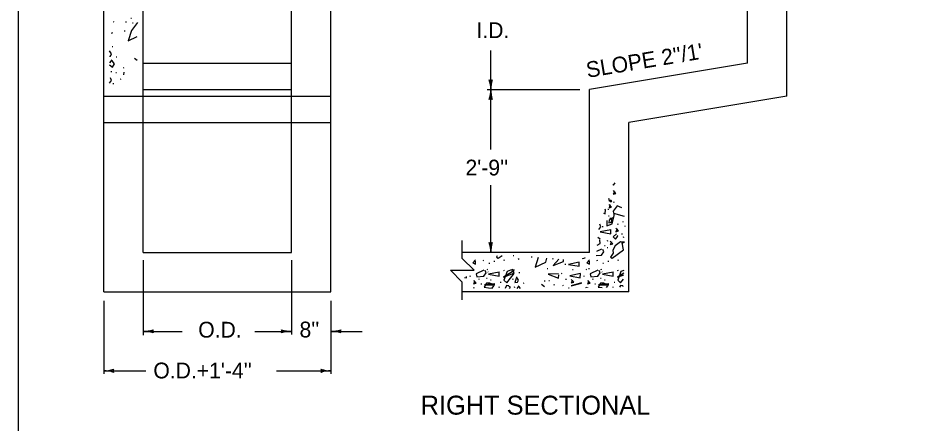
# Model space of a CAD drawing. Extents: x 997.6 to 1036.7, y 998.9 to 1022.9.
# Drawn here: x 1007 to 1018.56, y 1009.52 to 1014.66 of the extents above; entities that cross this region are included whole.
import ezdxf

# ---------------------------------------------------------------- set-up
doc = ezdxf.new("R2010")
doc.units = 0
for name, color, linetype in [('Level 1', 7, 'Continuous'), ('Level 10', 7, 'Continuous'), ('Level 11', 7, 'Continuous')]:
    doc.layers.add(name, color=color, linetype=linetype)

msp = doc.modelspace()

# ---------------------------------------------------------------- linework, layer by layer
at = {"layer": 'Level 1'}
for p, q in [((1008.082, 1011.189), (1008.082, 1020.064)), ((1008.582, 1011.689), (1008.582, 1020.064)), ((1010.457, 1011.689), (1010.457, 1020.064)), ((1010.957, 1011.189), (1010.957, 1020.064)), ((1016.23, 1014.085), (1016.23, 1017.689)), ((1016.73, 1013.668), (1016.73, 1015.814)), ((1012.98, 1013.752), (1012.98, 1014.248)), ((1008.582, 1014.085), (1010.457, 1014.085)), ((1016.23, 1014.085), (1014.23, 1013.752)), ((1008.582, 1013.752), (1010.457, 1013.752)), ((1012.937, 1013.752), (1014.11, 1013.752)), ((1012.98, 1012.992), (1012.98, 1013.752)), ((1014.23, 1011.689), (1014.23, 1013.752)), ((1008.082, 1013.668), (1010.957, 1013.668)), ((1016.73, 1013.668), (1014.73, 1013.335)), ((1008.082, 1013.335), (1010.957, 1013.335)), ((1014.73, 1011.189), (1014.73, 1013.335)), ((1012.98, 1011.689), (1012.98, 1012.542)), ((1008.582, 1011.689), (1010.457, 1011.689)), ((1014.23, 1011.689), (1012.62, 1011.689)), ((1008.582, 1011.59), (1008.582, 1010.639)), ((1010.457, 1011.59), (1010.457, 1010.648)), ((1008.082, 1011.189), (1010.957, 1011.189)), ((1014.73, 1011.189), (1012.62, 1011.189)), ((1008.082, 1011.076), (1008.082, 1010.151)), ((1010.957, 1011.076), (1010.957, 1010.151)), ((1008.582, 1010.689), (1009.076, 1010.689)), ((1009.993, 1010.689), (1010.457, 1010.689)), ((1010.957, 1010.689), (1011.355, 1010.689)), ((1008.082, 1010.189), (1008.614, 1010.189)), ((1010.267, 1010.189), (1010.957, 1010.189))]:
    msp.add_line(p, q, dxfattribs=at)
for points in [[(1008.435, 1014.654), (1008.424, 1014.653)], [(1008.213, 1014.605), (1008.206, 1014.611)], [(1008.37, 1014.607), (1008.359, 1014.605)], [(1008.51, 1014.6), (1008.432, 1014.5)], [(1008.455, 1014.593), (1008.444, 1014.592)], [(1008.191, 1014.471), (1008.174, 1014.464)], [(1008.353, 1014.494), (1008.342, 1014.493)], [(1008.432, 1014.5), (1008.393, 1014.368)], [(1008.393, 1014.368), (1008.507, 1014.424)], [(1008.198, 1014.295), (1008.187, 1014.294)], [(1008.153, 1014.175), (1008.169, 1014.176)], [(1008.181, 1014.204), (1008.155, 1014.245)], [(1008.169, 1014.176), (1008.181, 1014.204)], [(1008.185, 1014.13), (1008.154, 1014.092)], [(1008.154, 1014.067), (1008.192, 1014.036)], [(1008.19, 1014.118), (1008.174, 1014.118)], [(1008.22, 1014.077), (1008.19, 1014.118)], [(1008.192, 1014.036), (1008.22, 1014.077)], [(1008.249, 1014.163), (1008.238, 1014.161)], [(1008.504, 1014.12), (1008.473, 1014.145)], [(1008.184, 1013.979), (1008.173, 1013.978)], [(1008.245, 1013.965), (1008.234, 1013.964)], [(1008.337, 1014.027), (1008.326, 1014.025)], [(1008.337, 1013.939), (1008.342, 1013.971)], [(1008.154, 1013.833), (1008.179, 1013.868)], [(1008.179, 1013.868), (1008.167, 1013.9)], [(1008.208, 1013.826), (1008.197, 1013.824)], [(1008.3, 1013.884), (1008.289, 1013.882)], [(1014.528, 1012.548), (1014.535, 1012.543)], [(1014.535, 1012.543), (1014.555, 1012.569)], [(1014.549, 1012.463), (1014.532, 1012.429), (1014.565, 1012.437), (1014.535, 1012.472)], [(1014.47, 1012.376), (1014.481, 1012.348)], [(1014.481, 1012.348), (1014.506, 1012.33)], [(1014.513, 1012.344), (1014.496, 1012.353)], [(1014.506, 1012.33), (1014.513, 1012.344)], [(1014.543, 1012.324), (1014.532, 1012.323)], [(1014.432, 1012.232), (1014.421, 1012.229)], [(1014.431, 1012.18), (1014.432, 1012.233)], [(1014.475, 1012.232), (1014.463, 1012.231)], [(1014.494, 1012.29), (1014.478, 1012.255), (1014.511, 1012.264), (1014.48, 1012.298)], [(1014.581, 1012.278), (1014.532, 1012.211)], [(1014.532, 1012.211), (1014.535, 1012.185)], [(1014.642, 1012.253), (1014.581, 1012.278)], [(1014.406, 1012.185), (1014.431, 1012.18)], [(1014.449, 1012.093), (1014.449, 1012.024), (1014.518, 1012.05), (1014.544, 1012.158), (1014.542, 1012.176)], [(1014.481, 1012.15), (1014.47, 1012.149)], [(1014.524, 1012.129), (1014.479, 1012.097), (1014.475, 1012.063), (1014.51, 1012.074), (1014.514, 1012.1), (1014.49, 1012.121)], [(1014.535, 1012.185), (1014.671, 1012.147)], [(1014.347, 1011.978), (1014.374, 1012.015)], [(1014.374, 1012.015), (1014.362, 1012.047)], [(1014.5, 1011.977), (1014.366, 1011.949), (1014.499, 1011.925), (1014.5, 1011.978)], [(1014.403, 1012.014), (1014.392, 1012.013)], [(1014.579, 1011.987), (1014.563, 1011.952), (1014.596, 1011.961), (1014.565, 1011.995)], [(1014.594, 1012.045), (1014.583, 1012.044)], [(1014.658, 1012.076), (1014.647, 1012.074)], [(1014.679, 1012.025), (1014.677, 1012.025)], [(1014.677, 1012.025), (1014.678, 1012.019)], [(1014.364, 1011.855), (1014.337, 1011.88)], [(1014.574, 1011.923), (1014.532, 1011.885), (1014.56, 1011.856), (1014.59, 1011.893), (1014.582, 1011.905)], [(1014.648, 1011.922), (1014.637, 1011.921)], [(1014.665, 1011.882), (1014.654, 1011.88)], [(1012.62, 1011.089), (1012.62, 1011.314), (1012.47, 1011.464), (1012.77, 1011.464), (1012.62, 1011.614), (1012.62, 1011.839)], [(1014.327, 1011.783), (1014.329, 1011.78)], [(1014.329, 1011.78), (1014.364, 1011.803)], [(1014.364, 1011.803), (1014.36, 1011.848)], [(1014.43, 1011.773), (1014.419, 1011.771)], [(1014.461, 1011.834), (1014.45, 1011.833)], [(1014.464, 1011.749), (1014.453, 1011.747)], [(1014.508, 1011.824), (1014.491, 1011.789), (1014.524, 1011.797), (1014.494, 1011.832)], [(1014.557, 1011.773), (1014.528, 1011.716)], [(1014.622, 1011.825), (1014.557, 1011.773)], [(1014.674, 1011.821), (1014.622, 1011.825)], [(1014.646, 1011.812), (1014.644, 1011.827)], [(1014.661, 1011.723), (1014.646, 1011.812)], [(1014.654, 1011.809), (1014.673, 1011.82)], [(1013.064, 1011.645), (1013.054, 1011.631)], [(1013.054, 1011.631), (1013.076, 1011.615)], [(1013.076, 1011.615), (1013.126, 1011.652)], [(1013.274, 1011.647), (1013.263, 1011.645)], [(1013.505, 1011.63), (1013.494, 1011.628)], [(1013.58, 1011.624), (1013.544, 1011.504)], [(1014.313, 1011.65), (1014.383, 1011.655)], [(1014.384, 1011.73), (1014.318, 1011.7)], [(1014.383, 1011.655), (1014.412, 1011.695)], [(1014.412, 1011.695), (1014.399, 1011.727)], [(1014.532, 1011.681), (1014.496, 1011.631)], [(1014.496, 1011.631), (1014.518, 1011.615)], [(1014.518, 1011.615), (1014.661, 1011.723)], [(1014.528, 1011.716), (1014.532, 1011.681)], [(1012.789, 1011.597), (1012.756, 1011.558)], [(1012.756, 1011.558), (1012.789, 1011.541)], [(1012.789, 1011.541), (1012.788, 1011.58)], [(1012.89, 1011.586), (1012.879, 1011.584)], [(1012.968, 1011.548), (1012.957, 1011.547)], [(1013.033, 1011.575), (1013.021, 1011.574)], [(1013.155, 1011.589), (1013.144, 1011.588)], [(1013.342, 1011.606), (1013.326, 1011.599)], [(1013.544, 1011.504), (1013.676, 1011.567)], [(1013.676, 1011.567), (1013.692, 1011.616)], [(1013.77, 1011.606), (1013.759, 1011.605)], [(1013.842, 1011.604), (1013.769, 1011.523)], [(1013.769, 1011.523), (1013.901, 1011.576)], [(1013.901, 1011.576), (1013.903, 1011.6)], [(1013.93, 1011.538), (1013.919, 1011.536)], [(1014.102, 1011.565), (1013.967, 1011.537), (1014.101, 1011.513), (1014.102, 1011.566)], [(1014.141, 1011.612), (1014.174, 1011.62)], [(1014.143, 1011.618), (1014.141, 1011.612)], [(1014.174, 1011.62), (1014.173, 1011.621)], [(1014.231, 1011.597), (1014.198, 1011.558), (1014.231, 1011.541), (1014.23, 1011.58)], [(1014.332, 1011.586), (1014.321, 1011.584)], [(1014.41, 1011.548), (1014.399, 1011.547)], [(1014.475, 1011.575), (1014.463, 1011.574)], [(1014.597, 1011.589), (1014.586, 1011.588)], [(1012.894, 1011.463), (1012.796, 1011.417)], [(1012.796, 1011.417), (1012.806, 1011.381)], [(1012.893, 1011.388), (1012.922, 1011.429)], [(1012.922, 1011.429), (1012.91, 1011.46)], [(1012.941, 1011.472), (1012.93, 1011.47)], [(1012.949, 1011.44), (1012.943, 1011.443)], [(1013.089, 1011.441), (1012.954, 1011.413), (1013.087, 1011.39), (1013.089, 1011.442)], [(1013.152, 1011.458), (1013.141, 1011.457)], [(1013.273, 1011.457), (1013.143, 1011.377), (1013.273, 1011.425), (1013.258, 1011.477)], [(1013.281, 1011.465), (1013.23, 1011.464), (1013.187, 1011.447), (1013.148, 1011.339), (1013.183, 1011.303), (1013.277, 1011.42), (1013.261, 1011.467)], [(1013.349, 1011.431), (1013.338, 1011.43)], [(1013.705, 1011.483), (1013.694, 1011.482)], [(1013.837, 1011.418), (1013.707, 1011.413), (1013.839, 1011.363), (1013.844, 1011.406)], [(1013.882, 1011.421), (1013.871, 1011.419)], [(1014.116, 1011.42), (1013.981, 1011.393), (1014.114, 1011.369), (1014.116, 1011.422)], [(1014.025, 1011.468), (1014.014, 1011.467)], [(1014.191, 1011.472), (1014.185, 1011.468)], [(1014.23, 1011.482), (1014.218, 1011.481)], [(1014.336, 1011.463), (1014.238, 1011.417), (1014.248, 1011.381), (1014.335, 1011.388), (1014.364, 1011.429), (1014.352, 1011.46)], [(1014.383, 1011.472), (1014.372, 1011.47)], [(1014.391, 1011.44), (1014.385, 1011.443)], [(1014.531, 1011.441), (1014.396, 1011.413), (1014.529, 1011.39), (1014.531, 1011.442)], [(1014.594, 1011.458), (1014.583, 1011.457)], [(1014.665, 1011.426), (1014.585, 1011.377)], [(1014.585, 1011.377), (1014.664, 1011.406)], [(1014.629, 1011.447), (1014.59, 1011.339)], [(1014.665, 1011.462), (1014.629, 1011.447)], [(1012.65, 1011.373), (1012.672, 1011.369)], [(1012.672, 1011.369), (1012.673, 1011.383)], [(1012.723, 1011.387), (1012.712, 1011.385)], [(1012.78, 1011.325), (1012.763, 1011.291), (1012.797, 1011.299), (1012.766, 1011.334)], [(1012.806, 1011.381), (1012.893, 1011.388)], [(1012.835, 1011.349), (1012.824, 1011.348)], [(1012.866, 1011.288), (1012.855, 1011.287)], [(1013.018, 1011.277), (1012.969, 1011.299), (1012.928, 1011.299), (1012.899, 1011.249), (1012.954, 1011.242), (1013, 1011.237), (1013.019, 1011.264)], [(1013.033, 1011.289), (1012.901, 1011.278), (1013.032, 1011.278)], [(1012.937, 1011.36), (1012.926, 1011.358)], [(1012.988, 1011.339), (1012.977, 1011.338)], [(1013.111, 1011.308), (1013.1, 1011.307)], [(1013.264, 1011.349), (1013.253, 1011.348)], [(1013.302, 1011.357), (1013.287, 1011.31), (1013.32, 1011.311), (1013.333, 1011.339), (1013.306, 1011.381)], [(1013.4, 1011.298), (1013.389, 1011.297)], [(1013.66, 1011.252), (1013.625, 1011.281)], [(1013.668, 1011.325), (1013.657, 1011.324)], [(1013.726, 1011.329), (1013.715, 1011.328)], [(1013.787, 1011.278), (1013.776, 1011.276)], [(1013.94, 1011.346), (1013.929, 1011.345)], [(1014.014, 1011.339), (1013.998, 1011.304), (1014.031, 1011.313), (1014, 1011.347)], [(1014.128, 1011.303), (1013.998, 1011.264), (1014.128, 1011.3)], [(1014.165, 1011.387), (1014.154, 1011.385)], [(1014.222, 1011.325), (1014.205, 1011.291), (1014.239, 1011.299), (1014.208, 1011.334)], [(1014.277, 1011.349), (1014.266, 1011.348)], [(1014.308, 1011.288), (1014.297, 1011.287)], [(1014.37, 1011.299), (1014.341, 1011.249)], [(1014.475, 1011.289), (1014.343, 1011.278), (1014.474, 1011.278)], [(1014.379, 1011.36), (1014.368, 1011.358)], [(1014.411, 1011.299), (1014.37, 1011.299)], [(1014.46, 1011.277), (1014.411, 1011.299)], [(1014.43, 1011.339), (1014.419, 1011.338)], [(1014.553, 1011.308), (1014.542, 1011.307)], [(1014.59, 1011.339), (1014.625, 1011.303)], [(1014.625, 1011.303), (1014.663, 1011.35)], [(1012.77, 1011.234), (1012.767, 1011.243)], [(1013.09, 1011.247), (1013.079, 1011.246)], [(1013.18, 1011.268), (1013.162, 1011.234)], [(1013.211, 1011.267), (1013.18, 1011.268)], [(1013.23, 1011.249), (1013.202, 1011.266)], [(1013.217, 1011.234), (1013.23, 1011.249)], [(1013.284, 1011.247), (1013.273, 1011.246)], [(1013.337, 1011.266), (1013.31, 1011.234)], [(1013.341, 1011.253), (1013.326, 1011.253)], [(1013.356, 1011.234), (1013.341, 1011.253)], [(1013.899, 1011.268), (1013.888, 1011.266)], [(1013.974, 1011.237), (1013.967, 1011.236)], [(1014.193, 1011.245), (1014.181, 1011.24)], [(1014.21, 1011.24), (1014.209, 1011.243)], [(1014.341, 1011.249), (1014.39, 1011.243)], [(1014.447, 1011.244), (1014.461, 1011.264)], [(1014.532, 1011.247), (1014.521, 1011.246)], [(1014.622, 1011.268), (1014.61, 1011.247)], [(1014.653, 1011.267), (1014.622, 1011.268)], [(1014.661, 1011.256), (1014.644, 1011.266)]]:
    msp.add_lwpolyline(points, dxfattribs=at)
for centre, radius, start, end in [((1012.98, 1013.9), 0.0312, 228.7746, 310.8913), ((1012.59, 1013.752), 0.391, 0, 18.6688), ((1013.371, 1013.752), 0.391, 161.3472, 179.9939), ((1012.59, 1013.752), 0.391, 341.3472, 359.9939), ((1012.59, 1013.752), 0.391, 359.9878, 0), ((1013.371, 1013.752), 0.391, 180, 198.6688), ((1013.371, 1013.752), 0.391, 179.9878, 180), ((1012.98, 1013.603), 0.0312, 48.7746, 130.8913), ((1012.98, 1011.838), 0.0312, 228.7746, 310.8913), ((1012.59, 1011.689), 0.391, 0, 18.6688), ((1013.371, 1011.689), 0.391, 161.3472, 179.9939), ((1012.59, 1011.689), 0.391, 359.9878, 0), ((1008.582, 1011.08), 0.391, 270, 288.6688), ((1008.731, 1010.689), 0.0312, 138.7746, 220.8913), ((1010.309, 1010.689), 0.0312, 318.7746, 40.8913), ((1010.457, 1011.08), 0.391, 251.3472, 269.9939), ((1010.957, 1011.08), 0.391, 270, 288.6688), ((1011.106, 1010.689), 0.0312, 138.7746, 220.8913), ((1008.582, 1010.299), 0.391, 71.3472, 89.9939), ((1008.582, 1011.08), 0.391, 269.9878, 270), ((1010.457, 1010.299), 0.391, 90, 108.6688), ((1010.457, 1010.299), 0.391, 89.9878, 90), ((1010.957, 1010.299), 0.391, 71.3472, 89.9939), ((1010.957, 1011.08), 0.391, 269.9878, 270), ((1008.082, 1010.58), 0.391, 270, 288.6688), ((1008.082, 1009.799), 0.391, 71.3472, 89.9939), ((1008.082, 1010.58), 0.391, 269.9878, 270), ((1008.231, 1010.189), 0.0312, 138.7746, 220.8913), ((1010.809, 1010.189), 0.0312, 318.7746, 40.8913), ((1010.957, 1010.58), 0.391, 251.3472, 269.9939), ((1010.957, 1009.799), 0.391, 90, 108.6688), ((1010.957, 1009.799), 0.391, 89.9878, 90)]:
    msp.add_arc(centre, radius, start, end, dxfattribs=at)
at = {"layer": 'Level 10'}
msp.add_line((1007, 1021.5), (1007, 1000.5), dxfattribs=at)
at = {"layer": 'Level 11'}
msp.add_lwpolyline([(1007, 1000.5), (1035.5, 1000.5), (1035.5, 1021.5), (1007, 1021.5)], close=True, dxfattribs=at)

# ---------------------------------------------------------------- texts
at = {"layer": 'Level 1'}
for s, height, p in [('I.D.', 0.2, (1012.8, 1014.404)), ("2'-9''", 0.2, (1012.661, 1012.664)), ('O.D.', 0.2, (1009.278, 1010.61)), ("8''", 0.2, (1010.56, 1010.612)), ("O.D.+1'-4''", 0.2, (1008.71, 1010.093)), ('RIGHT SECTIONAL', 0.24, (1012.094, 1009.634))]:
    msp.add_text(s, height=height, dxfattribs=at).set_placement(p)
msp.add_text("SLOPE 2''/1'", height=0.2, rotation=9.4623, dxfattribs=at).set_placement((1014.206, 1013.9))

doc.saveas('drawing.dxf')
